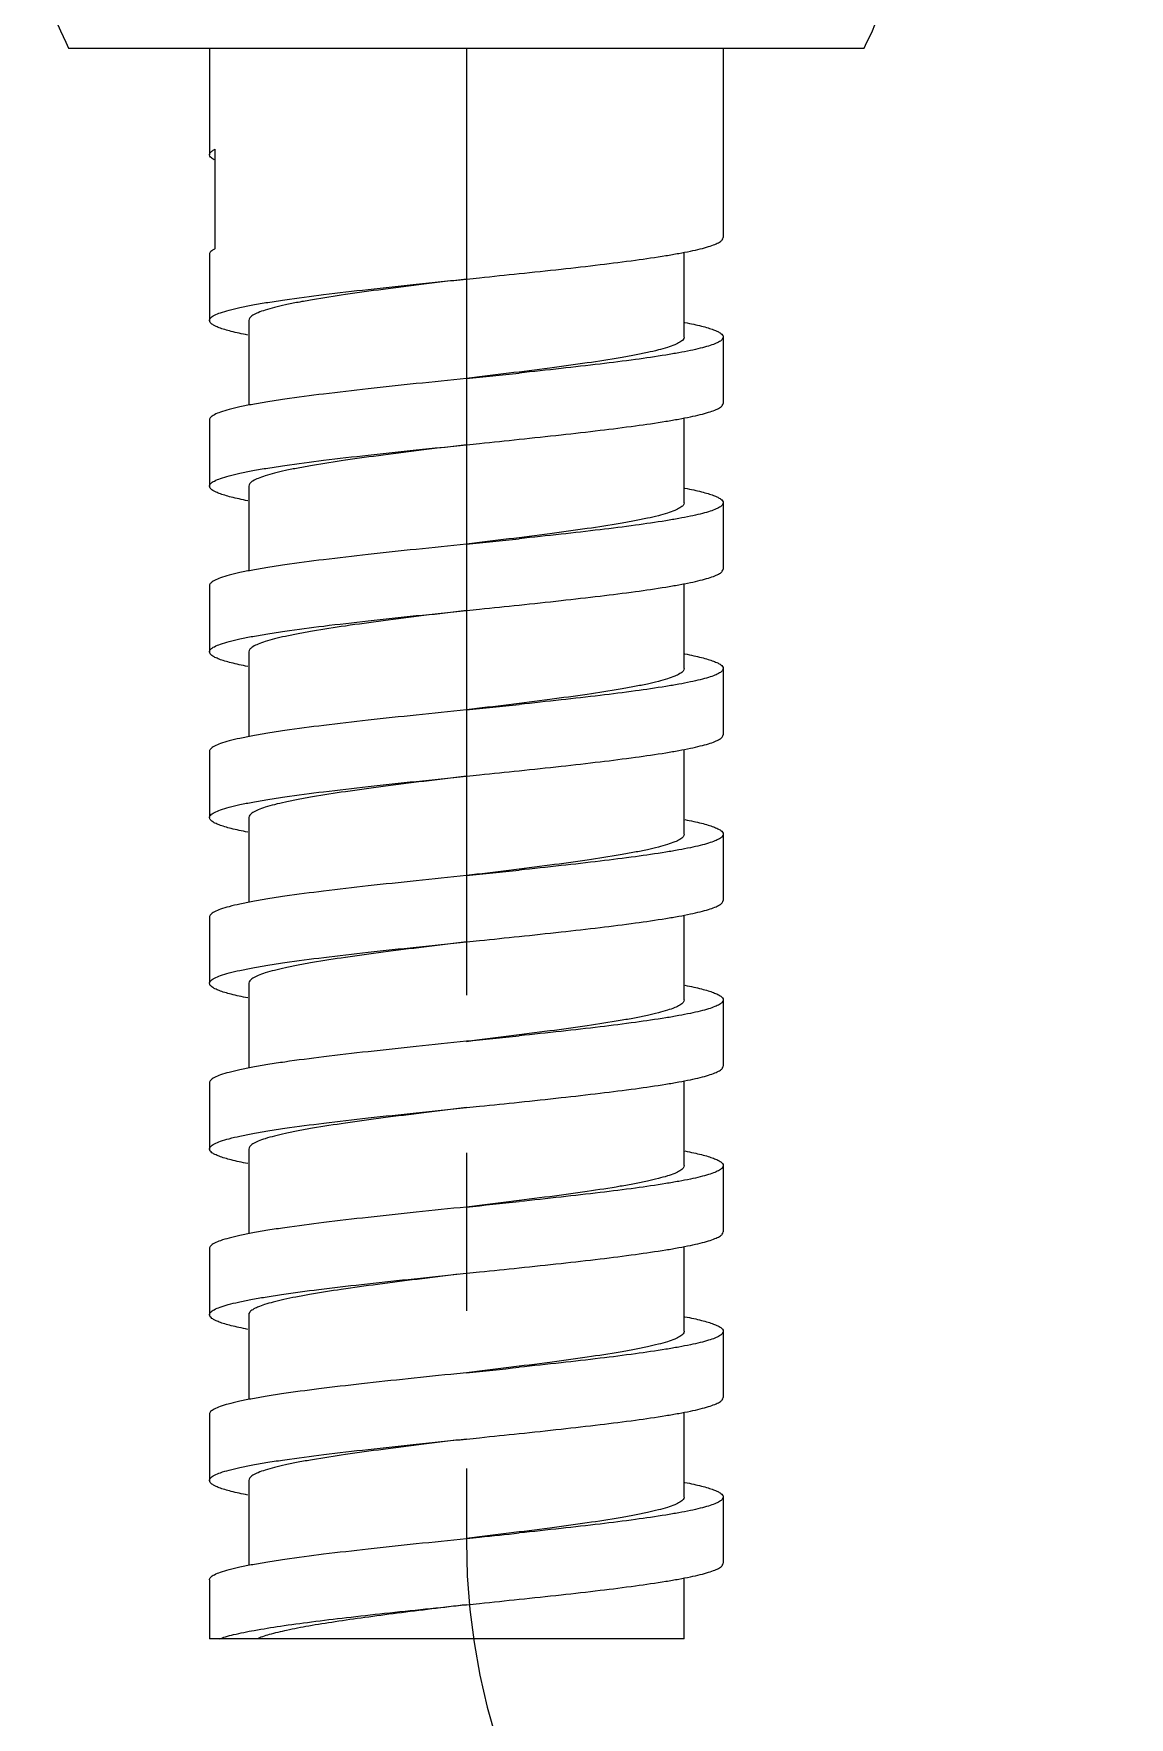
# Model space of a CAD drawing. Header units: millimetres. Extents: x 1122 to 8358, y -1894 to -296.
# Drawn here: x 7482.4 to 7515.4, y -999.6 to -948.8 of the extents above; entities that cross this region are included whole.
import ezdxf

# ---------------------------------------------------------------- set-up
doc = ezdxf.new("R2010")
doc.units = ezdxf.units.MM
doc.header["$LTSCALE"] = 3
doc.linetypes.add('CENTER2', pattern=[28.575, 19.05, -3.175, 3.175, -3.175])
doc.linetypes.add('DLB3013-CR2S_시공도$0$CENTER2', pattern=[28.575, 19.05, -3.175, 3.175, -3.175])
doc.layers.add('Cneter', color=1, linetype='CENTER2', lineweight=13)
doc.layers.add('DLB3013-CR2S_시공도$0$Cneter', color=1, linetype='DLB3013-CR2S_시공도$0$CENTER2', lineweight=13)

msp = doc.modelspace()

# ---------------------------------------------------------------- linework, layer by layer
at = {"color": 7, "linetype": 'Continuous'}
for p, q in [((7483.426, -949.237), (7507.426, -949.237)), ((7487.676, -949.237), (7487.676, -952.456)), ((7503.176, -949.237), (7503.176, -954.956)), ((7487.841, -952.291), (7487.841, -955.291)), ((7487.676, -955.456), (7487.676, -957.456)), ((7501.993, -957.956), (7501.993, -955.396)), ((7488.859, -957.456), (7488.859, -960.015)), ((7503.176, -957.956), (7503.176, -959.956)), ((7487.676, -960.456), (7487.676, -962.456)), ((7501.993, -962.956), (7501.993, -960.396)), ((7488.859, -962.456), (7488.859, -965.015)), ((7503.176, -962.956), (7503.176, -964.956)), ((7487.676, -965.456), (7487.676, -967.456)), ((7501.993, -967.956), (7501.993, -965.396)), ((7488.859, -967.456), (7488.859, -970.015)), ((7503.176, -967.956), (7503.176, -969.956)), ((7487.676, -970.456), (7487.676, -972.456)), ((7501.993, -972.956), (7501.993, -970.396)), ((7488.859, -972.456), (7488.859, -975.015)), ((7503.176, -972.956), (7503.176, -974.956)), ((7487.676, -975.456), (7487.676, -977.456)), ((7501.993, -977.956), (7501.993, -975.396)), ((7488.859, -977.456), (7488.859, -980.015)), ((7503.176, -977.956), (7503.176, -979.956)), ((7501.993, -982.956), (7501.993, -980.396)), ((7487.676, -980.456), (7487.676, -982.456)), ((7488.859, -982.456), (7488.859, -985.015)), ((7503.176, -982.956), (7503.176, -984.956)), ((7487.676, -985.456), (7487.676, -987.456)), ((7501.993, -987.956), (7501.993, -985.396)), ((7495.141, -986.235), (7495.426, -986.206)), ((7488.859, -987.456), (7488.859, -990.015)), ((7503.176, -987.956), (7503.176, -989.956)), ((7495.426, -989.206), (7495.141, -989.235)), ((7487.676, -990.456), (7487.676, -992.456)), ((7501.993, -992.956), (7501.993, -990.396)), ((7488.859, -992.456), (7488.859, -995.015)), ((7503.176, -992.956), (7503.176, -994.956)), ((7487.676, -995.456), (7487.676, -997.237)), ((7501.993, -997.237), (7501.993, -995.396)), ((7501.993, -997.237), (7487.676, -997.237))]:
    msp.add_line(p, q, dxfattribs=at)
for centre, radius, start, end in [((7495.426, -943.237), 13.416, 193.3523, 206.5651), ((7495.426, -943.237), 13.416, 333.4349, 346.6477), ((7432.301, -341.038), 621.382, 275.830573, 275.978087), ((7432.299, -346.019), 621.402, 275.830575, 275.978085), ((7432.301, -351.034), 621.387, 275.830574, 275.978087), ((7432.301, -356.037), 621.384, 275.830573, 275.978087), ((7432.3, -361.02), 621.401, 275.830575, 275.978085), ((7432.301, -366.032), 621.388, 275.830574, 275.978086), ((7432.391, -371.906), 620.51, 275.830461, 275.978182)]:
    msp.add_arc(centre, radius, start, end, dxfattribs=at)
for points, knots in [([(7487.676, -952.456), (7487.676, -952.442), (7487.685, -952.41), (7487.719, -952.368), (7487.773, -952.328), (7487.816, -952.304), (7487.841, -952.291)], [0, 0, 0, 0, 0.174665, 0.386946, 0.658688, 1, 1, 1, 1]), ([(7487.818, -952.608), (7487.796, -952.597), (7487.759, -952.574), (7487.703, -952.529), (7487.676, -952.484), (7487.676, -952.456)], [0, 0, 0, 0, 0.337819, 0.60936, 1, 1, 1, 1]), ([(7497.017, -956.041), (7497.439, -955.997), (7498.254, -955.91), (7499.424, -955.777), (7500.479, -955.644), (7501.27, -955.529), (7501.822, -955.435), (7502.169, -955.368), (7502.467, -955.301), (7502.715, -955.234), (7502.91, -955.168), (7503.038, -955.11), (7503.111, -955.061), (7503.155, -955.02), (7503.176, -954.98), (7503.176, -954.956)], [0, 0, 0, 0, 0.201212, 0.389417, 0.559202, 0.705787, 0.769077, 0.825116, 0.873555, 0.914116, 0.94666, 0.971223, 0.980661, 0.988384, 1, 1, 1, 1]), ([(7487.841, -955.291), (7487.816, -955.304), (7487.773, -955.328), (7487.719, -955.368), (7487.685, -955.41), (7487.676, -955.442), (7487.676, -955.456)], [0, 0, 0, 0, 0.341312, 0.613054, 0.825335, 1, 1, 1, 1]), ([(7495.426, -956.206), (7495.559, -956.192), (7496.09, -956.138), (7496.62, -956.083), (7497.017, -956.041)], [0, 0, 0, 0, 0.251746, 1, 1, 1, 1]), ([(7487.676, -957.456), (7487.676, -957.442), (7487.684, -957.413), (7487.715, -957.373), (7487.763, -957.334), (7487.86, -957.278), (7488.03, -957.211), (7488.287, -957.135), (7488.612, -957.058), (7489.002, -956.982), (7489.454, -956.904), (7490.166, -956.796), (7491.174, -956.665), (7492.498, -956.512), (7493.933, -956.359), (7494.922, -956.258), (7495.426, -956.206)], [0, 0, 0, 0, 0.005072, 0.01114, 0.018818, 0.028401, 0.053739, 0.087572, 0.129805, 0.180162, 0.238218, 0.303468, 0.453075, 0.623416, 0.808069, 1, 1, 1, 1]), ([(7495.426, -956.206), (7494.999, -956.258), (7494.161, -956.359), (7492.944, -956.512), (7491.823, -956.665), (7490.968, -956.796), (7490.365, -956.904), (7489.982, -956.982), (7489.651, -957.059), (7489.376, -957.135), (7489.158, -957.211), (7489.014, -957.278), (7488.932, -957.335), (7488.882, -957.382), (7488.859, -957.428), (7488.859, -957.456)], [0, 0, 0, 0, 0.191002, 0.374773, 0.544376, 0.693449, 0.758533, 0.81651, 0.866886, 0.90927, 0.943417, 0.969315, 0.979312, 0.987527, 1, 1, 1, 1]), ([(7488.832, -957.896), (7488.743, -957.879), (7488.577, -957.844), (7488.344, -957.79), (7488.145, -957.736), (7487.981, -957.682), (7487.85, -957.627), (7487.742, -957.568), (7487.676, -957.5), (7487.676, -957.456)], [0, 0, 0, 0, 0.213671, 0.402118, 0.564675, 0.700991, 0.811027, 0.895565, 1, 1, 1, 1]), ([(7502.02, -957.516), (7502.109, -957.533), (7502.276, -957.567), (7502.508, -957.622), (7502.707, -957.676), (7502.871, -957.73), (7503.002, -957.784), (7503.109, -957.843), (7503.176, -957.911), (7503.176, -957.956)], [0, 0, 0, 0, 0.213606, 0.401982, 0.564523, 0.700824, 0.810872, 0.895468, 1, 1, 1, 1]), ([(7501.993, -957.956), (7501.993, -957.984), (7501.97, -958.03), (7501.92, -958.077), (7501.838, -958.133), (7501.694, -958.2), (7501.476, -958.277), (7501.201, -958.353), (7500.87, -958.43), (7500.487, -958.507), (7499.884, -958.615), (7499.029, -958.747), (7497.908, -958.899), (7496.691, -959.052), (7495.853, -959.154), (7495.426, -959.206)], [0, 0, 0, 0, 0.012471, 0.020689, 0.030686, 0.056581, 0.090731, 0.133112, 0.183491, 0.241465, 0.306551, 0.455625, 0.625227, 0.808998, 1, 1, 1, 1]), ([(7503.176, -957.956), (7503.176, -957.98), (7503.155, -958.02), (7503.111, -958.061), (7503.038, -958.11), (7502.91, -958.168), (7502.715, -958.234), (7502.467, -958.301), (7502.169, -958.368), (7501.822, -958.435), (7501.27, -958.529), (7500.479, -958.644), (7499.424, -958.777), (7498.254, -958.91), (7497.439, -958.997), (7497.017, -959.041)], [0, 0, 0, 0, 0.011616, 0.019339, 0.028777, 0.05334, 0.085884, 0.126445, 0.174884, 0.230923, 0.294213, 0.440798, 0.610583, 0.798788, 1, 1, 1, 1]), ([(7495.426, -959.206), (7494.922, -959.258), (7493.933, -959.359), (7492.498, -959.512), (7491.174, -959.665), (7490.166, -959.796), (7489.454, -959.904), (7489.002, -959.982), (7488.612, -960.058), (7488.287, -960.135), (7488.03, -960.211), (7487.86, -960.278), (7487.763, -960.334), (7487.715, -960.373), (7487.684, -960.413), (7487.676, -960.442), (7487.676, -960.456)], [0, 0, 0, 0, 0.191931, 0.376584, 0.546925, 0.696532, 0.761782, 0.819838, 0.870195, 0.912428, 0.946261, 0.971599, 0.981182, 0.98886, 0.994928, 1, 1, 1, 1]), ([(7497.017, -961.041), (7497.439, -960.997), (7498.254, -960.91), (7499.424, -960.777), (7500.478, -960.644), (7501.27, -960.529), (7501.822, -960.435), (7502.169, -960.368), (7502.467, -960.301), (7502.714, -960.234), (7502.909, -960.168), (7503.037, -960.11), (7503.111, -960.061), (7503.155, -960.02), (7503.176, -959.98), (7503.176, -959.956)], [0, 0, 0, 0, 0.201181, 0.389354, 0.559121, 0.705705, 0.769, 0.825044, 0.873491, 0.914062, 0.946619, 0.971198, 0.980644, 0.988376, 1, 1, 1, 1]), ([(7495.426, -961.206), (7495.559, -961.192), (7496.09, -961.138), (7496.62, -961.083), (7497.017, -961.041)], [0, 0, 0, 0, 0.25175, 1, 1, 1, 1]), ([(7487.676, -962.456), (7487.676, -962.442), (7487.684, -962.413), (7487.715, -962.373), (7487.763, -962.334), (7487.861, -962.278), (7488.03, -962.211), (7488.287, -962.135), (7488.612, -962.058), (7489.002, -961.981), (7489.454, -961.904), (7490.166, -961.796), (7491.174, -961.665), (7492.498, -961.512), (7493.933, -961.359), (7494.922, -961.258), (7495.426, -961.206)], [0, 0, 0, 0, 0.005073, 0.011142, 0.018821, 0.028406, 0.053746, 0.08758, 0.129813, 0.18017, 0.238228, 0.303481, 0.453091, 0.623428, 0.808069, 1, 1, 1, 1]), ([(7495.426, -961.206), (7494.999, -961.258), (7494.161, -961.359), (7492.944, -961.512), (7491.823, -961.665), (7490.968, -961.796), (7490.365, -961.904), (7489.982, -961.982), (7489.651, -962.059), (7489.376, -962.135), (7489.158, -962.211), (7489.014, -962.278), (7488.932, -962.335), (7488.882, -962.382), (7488.859, -962.428), (7488.859, -962.456)], [0, 0, 0, 0, 0.191002, 0.374773, 0.544375, 0.693449, 0.758535, 0.81651, 0.866888, 0.909269, 0.943419, 0.969314, 0.979311, 0.987529, 1, 1, 1, 1]), ([(7488.833, -962.896), (7488.744, -962.879), (7488.577, -962.845), (7488.344, -962.79), (7488.145, -962.736), (7487.981, -962.682), (7487.85, -962.627), (7487.742, -962.568), (7487.676, -962.5), (7487.676, -962.456)], [0, 0, 0, 0, 0.213681, 0.402137, 0.564696, 0.701012, 0.811047, 0.895582, 1, 1, 1, 1]), ([(7502.019, -962.515), (7502.108, -962.533), (7502.275, -962.567), (7502.508, -962.621), (7502.707, -962.676), (7502.871, -962.73), (7503.002, -962.784), (7503.109, -962.843), (7503.176, -962.912), (7503.176, -962.956)], [0, 0, 0, 0, 0.213668, 0.402092, 0.564664, 0.700972, 0.811005, 0.895566, 1, 1, 1, 1]), ([(7501.993, -962.956), (7501.993, -962.984), (7501.97, -963.03), (7501.92, -963.077), (7501.838, -963.133), (7501.694, -963.2), (7501.476, -963.277), (7501.201, -963.353), (7500.87, -963.43), (7500.487, -963.507), (7499.884, -963.615), (7499.029, -963.747), (7497.908, -963.899), (7496.691, -964.052), (7495.853, -964.154), (7495.426, -964.206)], [0, 0, 0, 0, 0.012473, 0.020688, 0.030685, 0.056584, 0.090729, 0.133114, 0.183489, 0.241468, 0.30655, 0.455624, 0.625227, 0.808998, 1, 1, 1, 1]), ([(7503.176, -962.956), (7503.176, -962.98), (7503.155, -963.02), (7503.111, -963.061), (7503.037, -963.11), (7502.909, -963.168), (7502.714, -963.234), (7502.467, -963.301), (7502.169, -963.368), (7501.822, -963.435), (7501.27, -963.529), (7500.478, -963.644), (7499.424, -963.777), (7498.254, -963.91), (7497.439, -963.997), (7497.017, -964.041)], [0, 0, 0, 0, 0.011624, 0.019356, 0.028802, 0.053381, 0.085938, 0.126509, 0.174956, 0.231, 0.294295, 0.440879, 0.610646, 0.798819, 1, 1, 1, 1]), ([(7495.426, -964.206), (7494.922, -964.258), (7493.933, -964.359), (7492.498, -964.512), (7491.174, -964.665), (7490.166, -964.796), (7489.454, -964.904), (7489.002, -964.981), (7488.612, -965.058), (7488.287, -965.135), (7488.03, -965.211), (7487.861, -965.278), (7487.763, -965.334), (7487.715, -965.373), (7487.684, -965.413), (7487.676, -965.442), (7487.676, -965.456)], [0, 0, 0, 0, 0.191931, 0.376572, 0.546909, 0.696519, 0.761772, 0.81983, 0.870187, 0.91242, 0.946254, 0.971594, 0.981179, 0.988858, 0.994927, 1, 1, 1, 1]), ([(7497.017, -966.041), (7497.439, -965.997), (7498.254, -965.91), (7499.424, -965.777), (7500.479, -965.644), (7501.27, -965.529), (7501.822, -965.435), (7502.169, -965.368), (7502.467, -965.301), (7502.715, -965.234), (7502.91, -965.168), (7503.038, -965.11), (7503.111, -965.061), (7503.155, -965.02), (7503.176, -964.98), (7503.176, -964.956)], [0, 0, 0, 0, 0.201207, 0.389411, 0.5592, 0.70579, 0.769082, 0.825119, 0.873555, 0.914115, 0.946659, 0.971222, 0.98066, 0.988384, 1, 1, 1, 1]), ([(7487.676, -967.456), (7487.676, -967.442), (7487.684, -967.413), (7487.715, -967.373), (7487.763, -967.334), (7487.861, -967.277), (7488.03, -967.21), (7488.287, -967.135), (7488.612, -967.058), (7489.002, -966.981), (7489.454, -966.904), (7490.167, -966.796), (7491.175, -966.665), (7492.498, -966.512), (7493.933, -966.359), (7494.922, -966.258), (7495.426, -966.206)], [0, 0, 0, 0, 0.005075, 0.011148, 0.018832, 0.028423, 0.053775, 0.087619, 0.12986, 0.180222, 0.238281, 0.303533, 0.453137, 0.623464, 0.808091, 1, 1, 1, 1]), ([(7495.426, -966.206), (7494.999, -966.258), (7494.161, -966.359), (7492.944, -966.512), (7491.823, -966.665), (7490.968, -966.796), (7490.365, -966.904), (7489.982, -966.982), (7489.651, -967.059), (7489.376, -967.135), (7489.158, -967.211), (7489.014, -967.278), (7488.932, -967.335), (7488.882, -967.382), (7488.859, -967.428), (7488.859, -967.456)], [0, 0, 0, 0, 0.191002, 0.374774, 0.544377, 0.693451, 0.758532, 0.816512, 0.866886, 0.909272, 0.943417, 0.969316, 0.97931, 0.987527, 1, 1, 1, 1]), ([(7495.426, -966.206), (7495.559, -966.192), (7496.09, -966.138), (7496.62, -966.083), (7497.017, -966.041)], [0, 0, 0, 0, 0.251745, 1, 1, 1, 1]), ([(7488.833, -967.896), (7488.744, -967.879), (7488.577, -967.845), (7488.344, -967.79), (7488.145, -967.736), (7487.981, -967.682), (7487.85, -967.627), (7487.742, -967.568), (7487.676, -967.5), (7487.676, -967.456)], [0, 0, 0, 0, 0.213722, 0.402213, 0.564792, 0.701114, 0.811142, 0.895645, 1, 1, 1, 1]), ([(7502.02, -967.515), (7502.108, -967.533), (7502.275, -967.567), (7502.508, -967.621), (7502.707, -967.676), (7502.871, -967.729), (7503.002, -967.784), (7503.109, -967.843), (7503.176, -967.911), (7503.176, -967.956)], [0, 0, 0, 0, 0.213608, 0.401986, 0.564529, 0.700829, 0.810881, 0.895479, 1, 1, 1, 1]), ([(7501.993, -967.956), (7501.993, -967.984), (7501.97, -968.03), (7501.92, -968.077), (7501.838, -968.133), (7501.694, -968.2), (7501.476, -968.277), (7501.201, -968.353), (7500.87, -968.43), (7500.487, -968.507), (7499.884, -968.615), (7499.029, -968.747), (7497.908, -968.899), (7496.691, -969.052), (7495.853, -969.154), (7495.426, -969.206)], [0, 0, 0, 0, 0.012473, 0.02069, 0.030684, 0.056583, 0.090728, 0.133114, 0.183488, 0.241468, 0.306549, 0.455623, 0.625226, 0.808998, 1, 1, 1, 1]), ([(7503.176, -967.956), (7503.176, -967.98), (7503.155, -968.02), (7503.111, -968.061), (7503.038, -968.11), (7502.91, -968.168), (7502.715, -968.234), (7502.467, -968.301), (7502.169, -968.368), (7501.822, -968.435), (7501.27, -968.529), (7500.479, -968.644), (7499.424, -968.777), (7498.254, -968.91), (7497.439, -968.997), (7497.017, -969.041)], [0, 0, 0, 0, 0.011616, 0.01934, 0.028778, 0.053341, 0.085885, 0.126445, 0.174881, 0.230918, 0.29421, 0.4408, 0.610589, 0.798793, 1, 1, 1, 1]), ([(7495.426, -969.206), (7494.922, -969.258), (7493.933, -969.359), (7492.498, -969.512), (7491.175, -969.665), (7490.167, -969.796), (7489.454, -969.904), (7489.002, -969.981), (7488.612, -970.058), (7488.287, -970.135), (7488.03, -970.21), (7487.861, -970.277), (7487.763, -970.334), (7487.715, -970.373), (7487.684, -970.413), (7487.676, -970.442), (7487.676, -970.456)], [0, 0, 0, 0, 0.191909, 0.376536, 0.546863, 0.696467, 0.761719, 0.819778, 0.87014, 0.912381, 0.946225, 0.971577, 0.981168, 0.988852, 0.994925, 1, 1, 1, 1]), ([(7497.017, -971.041), (7497.439, -970.997), (7498.254, -970.91), (7499.424, -970.777), (7500.479, -970.644), (7501.27, -970.529), (7501.822, -970.435), (7502.169, -970.368), (7502.467, -970.301), (7502.715, -970.234), (7502.91, -970.168), (7503.038, -970.11), (7503.111, -970.061), (7503.155, -970.02), (7503.176, -969.98), (7503.176, -969.956)], [0, 0, 0, 0, 0.201209, 0.389413, 0.559196, 0.705781, 0.769072, 0.825111, 0.873551, 0.914113, 0.946658, 0.971221, 0.980659, 0.988384, 1, 1, 1, 1]), ([(7487.676, -972.456), (7487.676, -972.442), (7487.684, -972.413), (7487.715, -972.373), (7487.763, -972.334), (7487.86, -972.278), (7488.03, -972.211), (7488.287, -972.135), (7488.612, -972.058), (7489.002, -971.982), (7489.454, -971.904), (7490.166, -971.796), (7491.174, -971.665), (7492.498, -971.512), (7493.933, -971.359), (7494.922, -971.258), (7495.426, -971.206)], [0, 0, 0, 0, 0.005072, 0.01114, 0.018817, 0.0284, 0.053736, 0.087568, 0.1298, 0.180157, 0.238213, 0.303462, 0.45307, 0.623413, 0.808067, 1, 1, 1, 1]), ([(7495.426, -971.206), (7494.999, -971.258), (7494.161, -971.359), (7492.944, -971.512), (7491.823, -971.665), (7490.968, -971.796), (7490.365, -971.904), (7489.982, -971.982), (7489.651, -972.059), (7489.376, -972.135), (7489.158, -972.211), (7489.014, -972.278), (7488.932, -972.335), (7488.882, -972.382), (7488.859, -972.428), (7488.859, -972.456)], [0, 0, 0, 0, 0.191002, 0.374773, 0.544376, 0.69345, 0.758532, 0.816511, 0.866885, 0.909271, 0.943416, 0.969316, 0.979312, 0.987526, 1, 1, 1, 1]), ([(7495.426, -971.206), (7495.559, -971.192), (7496.09, -971.138), (7496.62, -971.083), (7497.017, -971.041)], [0, 0, 0, 0, 0.251745, 1, 1, 1, 1]), ([(7488.832, -972.896), (7488.743, -972.879), (7488.577, -972.844), (7488.344, -972.79), (7488.145, -972.736), (7487.981, -972.682), (7487.85, -972.627), (7487.742, -972.568), (7487.676, -972.5), (7487.676, -972.456)], [0, 0, 0, 0, 0.213666, 0.40211, 0.564664, 0.70098, 0.811018, 0.895559, 1, 1, 1, 1]), ([(7502.018, -972.515), (7502.107, -972.532), (7502.274, -972.567), (7502.507, -972.621), (7502.706, -972.676), (7502.87, -972.729), (7503.001, -972.784), (7503.109, -972.843), (7503.176, -972.911), (7503.176, -972.956)], [0, 0, 0, 0, 0.213592, 0.401984, 0.564562, 0.70088, 0.810937, 0.895527, 1, 1, 1, 1]), ([(7501.993, -972.956), (7501.993, -972.984), (7501.97, -973.03), (7501.92, -973.077), (7501.838, -973.133), (7501.694, -973.2), (7501.476, -973.277), (7501.201, -973.353), (7500.87, -973.43), (7500.487, -973.507), (7499.884, -973.615), (7499.029, -973.747), (7497.908, -973.899), (7496.691, -974.052), (7495.853, -974.154), (7495.426, -974.206)], [0, 0, 0, 0, 0.012471, 0.020689, 0.030686, 0.056581, 0.090731, 0.133112, 0.18349, 0.241466, 0.306551, 0.455624, 0.625227, 0.808998, 1, 1, 1, 1]), ([(7503.176, -972.956), (7503.176, -972.98), (7503.155, -973.02), (7503.111, -973.061), (7503.038, -973.11), (7502.91, -973.168), (7502.715, -973.234), (7502.467, -973.301), (7502.169, -973.368), (7501.822, -973.435), (7501.27, -973.529), (7500.479, -973.644), (7499.424, -973.777), (7498.254, -973.91), (7497.439, -973.997), (7497.017, -974.041)], [0, 0, 0, 0, 0.011616, 0.019341, 0.028779, 0.053342, 0.085887, 0.126449, 0.174889, 0.230928, 0.294219, 0.440804, 0.610587, 0.798791, 1, 1, 1, 1]), ([(7495.426, -974.206), (7494.922, -974.258), (7493.933, -974.359), (7492.498, -974.512), (7491.174, -974.665), (7490.166, -974.796), (7489.454, -974.904), (7489.002, -974.982), (7488.612, -975.058), (7488.287, -975.135), (7488.03, -975.211), (7487.86, -975.278), (7487.763, -975.334), (7487.715, -975.373), (7487.684, -975.413), (7487.676, -975.442), (7487.676, -975.456)], [0, 0, 0, 0, 0.191933, 0.376587, 0.54693, 0.696538, 0.761787, 0.819843, 0.8702, 0.912432, 0.946264, 0.9716, 0.981183, 0.98886, 0.994928, 1, 1, 1, 1]), ([(7497.017, -976.041), (7497.439, -975.997), (7498.254, -975.91), (7499.424, -975.777), (7500.478, -975.644), (7501.27, -975.529), (7501.822, -975.435), (7502.169, -975.368), (7502.467, -975.301), (7502.714, -975.234), (7502.909, -975.168), (7503.037, -975.11), (7503.111, -975.061), (7503.155, -975.02), (7503.176, -974.98), (7503.176, -974.956)], [0, 0, 0, 0, 0.201181, 0.389355, 0.559123, 0.705707, 0.769002, 0.825046, 0.873493, 0.914064, 0.94662, 0.971198, 0.980645, 0.988376, 1, 1, 1, 1]), ([(7487.676, -977.456), (7487.676, -977.442), (7487.684, -977.413), (7487.715, -977.373), (7487.763, -977.334), (7487.861, -977.278), (7488.03, -977.211), (7488.287, -977.135), (7488.612, -977.058), (7489.002, -976.981), (7489.454, -976.904), (7490.166, -976.796), (7491.175, -976.665), (7492.498, -976.512), (7493.933, -976.359), (7494.922, -976.258), (7495.426, -976.206)], [0, 0, 0, 0, 0.005073, 0.011143, 0.018822, 0.028407, 0.053748, 0.087582, 0.129816, 0.180174, 0.238232, 0.303484, 0.453094, 0.62343, 0.80807, 1, 1, 1, 1]), ([(7495.426, -976.206), (7494.999, -976.258), (7494.161, -976.359), (7492.944, -976.512), (7491.823, -976.665), (7490.968, -976.796), (7490.365, -976.904), (7489.982, -976.982), (7489.651, -977.059), (7489.376, -977.135), (7489.158, -977.211), (7489.014, -977.278), (7488.932, -977.335), (7488.882, -977.382), (7488.859, -977.428), (7488.859, -977.456)], [0, 0, 0, 0, 0.191002, 0.374773, 0.544375, 0.693449, 0.758535, 0.816509, 0.866888, 0.909269, 0.943419, 0.969314, 0.979311, 0.987529, 1, 1, 1, 1]), ([(7495.426, -976.206), (7495.559, -976.192), (7496.09, -976.138), (7496.62, -976.083), (7497.017, -976.041)], [0, 0, 0, 0, 0.25175, 1, 1, 1, 1]), ([(7488.833, -977.896), (7488.744, -977.879), (7488.577, -977.845), (7488.344, -977.79), (7488.145, -977.736), (7487.981, -977.682), (7487.85, -977.627), (7487.742, -977.568), (7487.676, -977.5), (7487.676, -977.456)], [0, 0, 0, 0, 0.213684, 0.402142, 0.564703, 0.701019, 0.811053, 0.895587, 1, 1, 1, 1]), ([(7502.019, -977.515), (7502.108, -977.533), (7502.275, -977.567), (7502.508, -977.621), (7502.707, -977.676), (7502.871, -977.73), (7503.002, -977.784), (7503.109, -977.843), (7503.176, -977.912), (7503.176, -977.956)], [0, 0, 0, 0, 0.213666, 0.402089, 0.56466, 0.700968, 0.811002, 0.895564, 1, 1, 1, 1]), ([(7501.993, -977.956), (7501.993, -977.984), (7501.97, -978.03), (7501.92, -978.077), (7501.838, -978.133), (7501.694, -978.2), (7501.476, -978.277), (7501.201, -978.353), (7500.87, -978.43), (7500.487, -978.507), (7499.884, -978.615), (7499.029, -978.747), (7497.908, -978.899), (7496.691, -979.052), (7495.853, -979.154), (7495.426, -979.206)], [0, 0, 0, 0, 0.012473, 0.020688, 0.030685, 0.056583, 0.09073, 0.133114, 0.18349, 0.241467, 0.306551, 0.455624, 0.625227, 0.808998, 1, 1, 1, 1]), ([(7503.176, -977.956), (7503.176, -977.98), (7503.155, -978.02), (7503.111, -978.061), (7503.037, -978.11), (7502.909, -978.168), (7502.714, -978.234), (7502.467, -978.301), (7502.169, -978.368), (7501.822, -978.435), (7501.27, -978.529), (7500.478, -978.644), (7499.424, -978.777), (7498.254, -978.91), (7497.439, -978.997), (7497.017, -979.041)], [0, 0, 0, 0, 0.011624, 0.019355, 0.028802, 0.05338, 0.085936, 0.126507, 0.174954, 0.230998, 0.294293, 0.440877, 0.610645, 0.798819, 1, 1, 1, 1]), ([(7495.426, -979.206), (7494.922, -979.258), (7493.933, -979.359), (7492.498, -979.512), (7491.175, -979.665), (7490.166, -979.796), (7489.454, -979.904), (7489.002, -979.981), (7488.612, -980.058), (7488.287, -980.135), (7488.03, -980.211), (7487.861, -980.278), (7487.763, -980.334), (7487.715, -980.373), (7487.684, -980.413), (7487.676, -980.442), (7487.676, -980.456)], [0, 0, 0, 0, 0.19193, 0.37657, 0.546906, 0.696516, 0.761768, 0.819826, 0.870184, 0.912418, 0.946252, 0.971593, 0.981178, 0.988857, 0.994927, 1, 1, 1, 1]), ([(7497.017, -981.041), (7497.439, -980.997), (7498.254, -980.91), (7499.424, -980.777), (7500.479, -980.644), (7501.27, -980.529), (7501.822, -980.435), (7502.169, -980.368), (7502.467, -980.301), (7502.715, -980.234), (7502.91, -980.168), (7503.038, -980.11), (7503.111, -980.061), (7503.155, -980.02), (7503.176, -979.98), (7503.176, -979.956)], [0, 0, 0, 0, 0.201209, 0.389414, 0.559204, 0.705794, 0.769086, 0.825122, 0.873558, 0.914118, 0.946661, 0.971223, 0.980661, 0.988384, 1, 1, 1, 1]), ([(7487.676, -982.456), (7487.676, -982.442), (7487.684, -982.413), (7487.715, -982.373), (7487.763, -982.334), (7487.861, -982.277), (7488.03, -982.21), (7488.287, -982.135), (7488.612, -982.058), (7489.002, -981.981), (7489.454, -981.904), (7490.167, -981.796), (7491.175, -981.665), (7492.498, -981.512), (7493.933, -981.359), (7494.922, -981.258), (7495.426, -981.206)], [0, 0, 0, 0, 0.005075, 0.011148, 0.018832, 0.028423, 0.053774, 0.087618, 0.12986, 0.180221, 0.23828, 0.303532, 0.453136, 0.623464, 0.808091, 1, 1, 1, 1]), ([(7495.426, -981.206), (7494.999, -981.258), (7494.161, -981.359), (7492.944, -981.512), (7491.823, -981.665), (7490.968, -981.796), (7490.365, -981.904), (7489.982, -981.982), (7489.651, -982.059), (7489.376, -982.135), (7489.158, -982.211), (7489.014, -982.278), (7488.932, -982.335), (7488.882, -982.382), (7488.859, -982.428), (7488.859, -982.456)], [0, 0, 0, 0, 0.191002, 0.374774, 0.544377, 0.693451, 0.758533, 0.816511, 0.866887, 0.909271, 0.943418, 0.969315, 0.97931, 0.987528, 1, 1, 1, 1]), ([(7495.426, -981.206), (7495.559, -981.192), (7496.09, -981.138), (7496.62, -981.083), (7497.017, -981.041)], [0, 0, 0, 0, 0.251745, 1, 1, 1, 1]), ([(7488.833, -982.896), (7488.744, -982.879), (7488.577, -982.845), (7488.344, -982.79), (7488.145, -982.736), (7487.981, -982.682), (7487.85, -982.627), (7487.742, -982.568), (7487.676, -982.5), (7487.676, -982.456)], [0, 0, 0, 0, 0.213722, 0.402213, 0.564791, 0.701113, 0.811141, 0.895644, 1, 1, 1, 1]), ([(7501.993, -982.956), (7501.993, -982.984), (7501.97, -983.03), (7501.92, -983.077), (7501.838, -983.133), (7501.694, -983.2), (7501.476, -983.277), (7501.201, -983.353), (7500.87, -983.43), (7500.487, -983.507), (7499.884, -983.615), (7499.029, -983.747), (7497.908, -983.899), (7496.691, -984.052), (7495.853, -984.154), (7495.426, -984.206)], [0, 0, 0, 0, 0.012474, 0.02069, 0.030684, 0.056584, 0.090728, 0.133115, 0.183488, 0.241468, 0.306549, 0.455623, 0.625226, 0.808998, 1, 1, 1, 1]), ([(7503.176, -982.956), (7503.176, -982.98), (7503.155, -983.02), (7503.111, -983.061), (7503.038, -983.11), (7502.91, -983.168), (7502.715, -983.234), (7502.467, -983.301), (7502.169, -983.368), (7501.822, -983.435), (7501.27, -983.529), (7500.479, -983.644), (7499.424, -983.777), (7498.254, -983.91), (7497.439, -983.997), (7497.017, -984.041)], [0, 0, 0, 0, 0.011616, 0.019339, 0.028777, 0.053339, 0.085882, 0.126442, 0.174878, 0.230914, 0.294206, 0.440796, 0.610586, 0.798791, 1, 1, 1, 1]), ([(7502.02, -982.515), (7502.108, -982.533), (7502.275, -982.567), (7502.508, -982.621), (7502.707, -982.676), (7502.871, -982.729), (7503.002, -982.784), (7503.109, -982.843), (7503.176, -982.911), (7503.176, -982.956)], [0, 0, 0, 0, 0.213606, 0.401982, 0.564524, 0.700824, 0.810876, 0.895476, 1, 1, 1, 1]), ([(7495.426, -984.206), (7494.922, -984.258), (7493.933, -984.359), (7492.498, -984.512), (7491.175, -984.665), (7490.167, -984.796), (7489.454, -984.904), (7489.002, -984.981), (7488.612, -985.058), (7488.287, -985.135), (7488.03, -985.21), (7487.861, -985.277), (7487.763, -985.334), (7487.715, -985.373), (7487.684, -985.413), (7487.676, -985.442), (7487.676, -985.456)], [0, 0, 0, 0, 0.191909, 0.376536, 0.546864, 0.696468, 0.76172, 0.819779, 0.87014, 0.912382, 0.946226, 0.971577, 0.981168, 0.988852, 0.994925, 1, 1, 1, 1]), ([(7497.017, -986.041), (7497.439, -985.997), (7498.254, -985.91), (7499.424, -985.777), (7500.479, -985.644), (7501.27, -985.529), (7501.822, -985.435), (7502.169, -985.368), (7502.467, -985.301), (7502.715, -985.234), (7502.91, -985.168), (7503.038, -985.11), (7503.111, -985.061), (7503.155, -985.02), (7503.176, -984.98), (7503.176, -984.956)], [0, 0, 0, 0, 0.201206, 0.389405, 0.559185, 0.705769, 0.769061, 0.825101, 0.873542, 0.914105, 0.946652, 0.971218, 0.980657, 0.988383, 1, 1, 1, 1]), ([(7487.676, -987.456), (7487.676, -987.443), (7487.683, -987.414), (7487.713, -987.375), (7487.759, -987.337), (7487.852, -987.282), (7488.014, -987.216), (7488.259, -987.142), (7488.569, -987.068), (7488.942, -986.993), (7489.375, -986.917), (7490.058, -986.812), (7491.027, -986.683), (7492.302, -986.534), (7493.691, -986.384), (7494.651, -986.285), (7495.141, -986.235)], [0, 0, 0, 0, 0.005132, 0.011233, 0.018907, 0.02845, 0.053624, 0.087197, 0.129104, 0.179088, 0.236758, 0.301632, 0.45067, 0.620926, 0.806268, 1, 1, 1, 1]), ([(7495.185, -986.235), (7494.769, -986.285), (7493.956, -986.384), (7492.778, -986.534), (7491.698, -986.683), (7490.876, -986.812), (7490.298, -986.917), (7489.931, -986.993), (7489.615, -987.068), (7489.352, -987.143), (7489.144, -987.217), (7489.007, -987.282), (7488.928, -987.338), (7488.88, -987.384), (7488.859, -987.428), (7488.859, -987.456)], [0, 0, 0, 0, 0.192745, 0.377184, 0.546677, 0.695173, 0.759879, 0.817475, 0.867482, 0.909552, 0.943453, 0.96921, 0.97918, 0.987405, 1, 1, 1, 1]), ([(7495.426, -986.206), (7495.559, -986.192), (7496.09, -986.138), (7496.62, -986.083), (7497.017, -986.041)], [0, 0, 0, 0, 0.251675, 1, 1, 1, 1]), ([(7488.832, -987.896), (7488.743, -987.879), (7488.576, -987.844), (7488.344, -987.79), (7488.145, -987.736), (7487.98, -987.682), (7487.85, -987.627), (7487.742, -987.568), (7487.676, -987.5), (7487.676, -987.456)], [0, 0, 0, 0, 0.21367, 0.402104, 0.564666, 0.70098, 0.81101, 0.895561, 1, 1, 1, 1]), ([(7502.02, -987.516), (7502.109, -987.533), (7502.275, -987.567), (7502.508, -987.622), (7502.707, -987.676), (7502.871, -987.73), (7503.002, -987.784), (7503.109, -987.843), (7503.176, -987.911), (7503.176, -987.956)], [0, 0, 0, 0, 0.21362, 0.402007, 0.564554, 0.700857, 0.810901, 0.895489, 1, 1, 1, 1]), ([(7501.993, -987.956), (7501.993, -987.984), (7501.97, -988.03), (7501.92, -988.077), (7501.838, -988.133), (7501.694, -988.2), (7501.476, -988.277), (7501.201, -988.353), (7500.87, -988.43), (7500.487, -988.507), (7499.884, -988.615), (7499.029, -988.747), (7497.908, -988.899), (7496.691, -989.052), (7495.853, -989.154), (7495.426, -989.206)], [0, 0, 0, 0, 0.012471, 0.020689, 0.030685, 0.056579, 0.090726, 0.133107, 0.183481, 0.241456, 0.306537, 0.455603, 0.625203, 0.808955, 1, 1, 1, 1]), ([(7503.176, -987.956), (7503.176, -987.98), (7503.155, -988.02), (7503.111, -988.061), (7503.038, -988.11), (7502.91, -988.168), (7502.715, -988.234), (7502.467, -988.301), (7502.169, -988.368), (7501.822, -988.435), (7501.27, -988.529), (7500.479, -988.644), (7499.424, -988.777), (7498.254, -988.91), (7497.439, -988.997), (7497.017, -989.041)], [0, 0, 0, 0, 0.011617, 0.019343, 0.028782, 0.053348, 0.085895, 0.126458, 0.174899, 0.230939, 0.294231, 0.440815, 0.610595, 0.798794, 1, 1, 1, 1]), ([(7495.141, -989.235), (7494.651, -989.285), (7493.691, -989.384), (7492.302, -989.534), (7491.027, -989.683), (7490.058, -989.812), (7489.375, -989.917), (7488.942, -989.993), (7488.569, -990.068), (7488.259, -990.142), (7488.014, -990.216), (7487.852, -990.282), (7487.759, -990.337), (7487.713, -990.375), (7487.683, -990.414), (7487.676, -990.443), (7487.676, -990.456)], [0, 0, 0, 0, 0.193732, 0.379074, 0.54933, 0.698368, 0.763242, 0.820912, 0.870896, 0.912803, 0.946376, 0.97155, 0.981093, 0.988767, 0.994868, 1, 1, 1, 1]), ([(7497.017, -991.041), (7497.439, -990.997), (7498.254, -990.91), (7499.424, -990.777), (7500.478, -990.644), (7501.27, -990.529), (7501.822, -990.435), (7502.169, -990.368), (7502.467, -990.301), (7502.714, -990.234), (7502.909, -990.168), (7503.037, -990.11), (7503.111, -990.061), (7503.155, -990.02), (7503.176, -989.98), (7503.176, -989.956)], [0, 0, 0, 0, 0.201182, 0.389356, 0.559125, 0.70571, 0.769005, 0.825049, 0.873495, 0.914065, 0.946622, 0.971199, 0.980645, 0.988376, 1, 1, 1, 1]), ([(7495.426, -991.206), (7495.559, -991.192), (7496.09, -991.138), (7496.62, -991.083), (7497.017, -991.041)], [0, 0, 0, 0, 0.25175, 1, 1, 1, 1]), ([(7487.676, -992.456), (7487.676, -992.442), (7487.684, -992.413), (7487.715, -992.373), (7487.763, -992.334), (7487.861, -992.278), (7488.03, -992.211), (7488.287, -992.135), (7488.612, -992.058), (7489.002, -991.981), (7489.454, -991.904), (7490.166, -991.796), (7491.175, -991.665), (7492.498, -991.512), (7493.933, -991.359), (7494.922, -991.258), (7495.426, -991.206)], [0, 0, 0, 0, 0.005073, 0.011143, 0.018823, 0.028408, 0.05375, 0.087585, 0.129819, 0.180177, 0.238235, 0.303488, 0.453098, 0.623432, 0.808072, 1, 1, 1, 1]), ([(7495.426, -991.206), (7494.999, -991.258), (7494.161, -991.359), (7492.944, -991.512), (7491.823, -991.665), (7490.968, -991.796), (7490.365, -991.904), (7489.982, -991.982), (7489.651, -992.059), (7489.376, -992.135), (7489.158, -992.211), (7489.014, -992.278), (7488.932, -992.335), (7488.882, -992.382), (7488.859, -992.428), (7488.859, -992.456)], [0, 0, 0, 0, 0.191002, 0.374773, 0.544375, 0.693449, 0.758534, 0.81651, 0.866887, 0.90927, 0.943418, 0.969314, 0.979312, 0.987528, 1, 1, 1, 1]), ([(7488.833, -992.896), (7488.744, -992.879), (7488.577, -992.845), (7488.344, -992.79), (7488.145, -992.736), (7487.981, -992.682), (7487.85, -992.627), (7487.742, -992.568), (7487.676, -992.5), (7487.676, -992.456)], [0, 0, 0, 0, 0.213687, 0.402147, 0.56471, 0.701027, 0.81106, 0.895592, 1, 1, 1, 1]), ([(7502.019, -992.515), (7502.108, -992.533), (7502.275, -992.567), (7502.508, -992.621), (7502.707, -992.676), (7502.871, -992.73), (7503.002, -992.784), (7503.109, -992.843), (7503.176, -992.912), (7503.176, -992.956)], [0, 0, 0, 0, 0.213664, 0.402085, 0.564655, 0.700963, 0.810998, 0.895561, 1, 1, 1, 1]), ([(7501.993, -992.956), (7501.993, -992.984), (7501.97, -993.03), (7501.92, -993.077), (7501.838, -993.133), (7501.694, -993.2), (7501.476, -993.277), (7501.201, -993.353), (7500.87, -993.43), (7500.487, -993.507), (7499.884, -993.615), (7499.029, -993.747), (7497.908, -993.899), (7496.691, -994.052), (7495.853, -994.154), (7495.426, -994.206)], [0, 0, 0, 0, 0.012472, 0.02069, 0.030685, 0.056582, 0.090729, 0.133113, 0.183489, 0.241467, 0.30655, 0.455623, 0.625226, 0.808998, 1, 1, 1, 1]), ([(7503.176, -992.956), (7503.176, -992.98), (7503.155, -993.02), (7503.111, -993.061), (7503.037, -993.11), (7502.909, -993.168), (7502.714, -993.234), (7502.467, -993.301), (7502.169, -993.368), (7501.822, -993.435), (7501.27, -993.529), (7500.478, -993.644), (7499.424, -993.777), (7498.254, -993.91), (7497.439, -993.997), (7497.017, -994.041)], [0, 0, 0, 0, 0.011624, 0.019355, 0.028801, 0.053378, 0.085935, 0.126505, 0.174951, 0.230995, 0.29429, 0.440875, 0.610644, 0.798818, 1, 1, 1, 1]), ([(7495.426, -994.206), (7495.559, -994.192), (7496.09, -994.138), (7496.62, -994.083), (7497.017, -994.041)], [0, 0, 0, 0, 0.251742, 1, 1, 1, 1]), ([(7487.676, -995.456), (7487.676, -995.442), (7487.684, -995.413), (7487.715, -995.373), (7487.763, -995.334), (7487.86, -995.278), (7488.03, -995.211), (7488.287, -995.135), (7488.612, -995.058), (7489.002, -994.982), (7489.454, -994.904), (7490.166, -994.796), (7491.174, -994.665), (7492.497, -994.512), (7493.933, -994.359), (7494.922, -994.258), (7495.426, -994.206)], [0, 0, 0, 0, 0.005072, 0.011139, 0.018814, 0.028395, 0.05373, 0.087559, 0.129789, 0.180143, 0.238198, 0.303449, 0.453062, 0.623408, 0.808062, 1, 1, 1, 1]), ([(7497.017, -996.041), (7497.439, -995.997), (7498.254, -995.91), (7499.424, -995.777), (7500.479, -995.644), (7501.27, -995.529), (7501.822, -995.435), (7502.169, -995.368), (7502.467, -995.301), (7502.715, -995.234), (7502.91, -995.168), (7503.038, -995.11), (7503.111, -995.061), (7503.155, -995.02), (7503.176, -994.98), (7503.176, -994.956)], [0, 0, 0, 0, 0.201215, 0.389415, 0.5592, 0.705789, 0.769081, 0.825121, 0.873559, 0.91412, 0.946663, 0.971224, 0.980662, 0.988385, 1, 1, 1, 1]), ([(7495.426, -996.206), (7495.559, -996.192), (7496.09, -996.138), (7496.62, -996.083), (7497.017, -996.041)], [0, 0, 0, 0, 0.251708, 1, 1, 1, 1]), ([(7487.968, -997.237), (7488.032, -997.213), (7488.176, -997.166), (7488.528, -997.074), (7489.079, -996.965), (7489.862, -996.84), (7490.789, -996.714), (7491.838, -996.587), (7493.397, -996.414), (7494.604, -996.29), (7495.426, -996.206)], [0, 0, 0, 0, 0.027212, 0.060492, 0.144621, 0.250601, 0.375847, 0.517193, 0.671018, 1, 1, 1, 1]), ([(7495.426, -996.206), (7494.729, -996.29), (7493.706, -996.414), (7492.385, -996.587), (7491.497, -996.714), (7490.71, -996.84), (7490.047, -996.965), (7489.58, -997.075), (7489.282, -997.166), (7489.16, -997.213), (7489.106, -997.237)], [0, 0, 0, 0, 0.328337, 0.481903, 0.623074, 0.748263, 0.854344, 0.938812, 0.972384, 1, 1, 1, 1])]:
    msp.add_open_spline(points, degree=3, knots=knots, dxfattribs=at)
at = {"layer": 'Cneter', "lineweight": 5, "ltscale": 0.5}
msp.add_line((7495.426, -949.237), (7495.426, -994.301), dxfattribs=at)
at = {"layer": 'DLB3013-CR2S_시공도$0$Cneter', "lineweight": 5, "ltscale": 0.5}
msp.add_arc((7515.426, -994.301), 20, 180, 270, dxfattribs=at)

doc.saveas('drawing.dxf')
